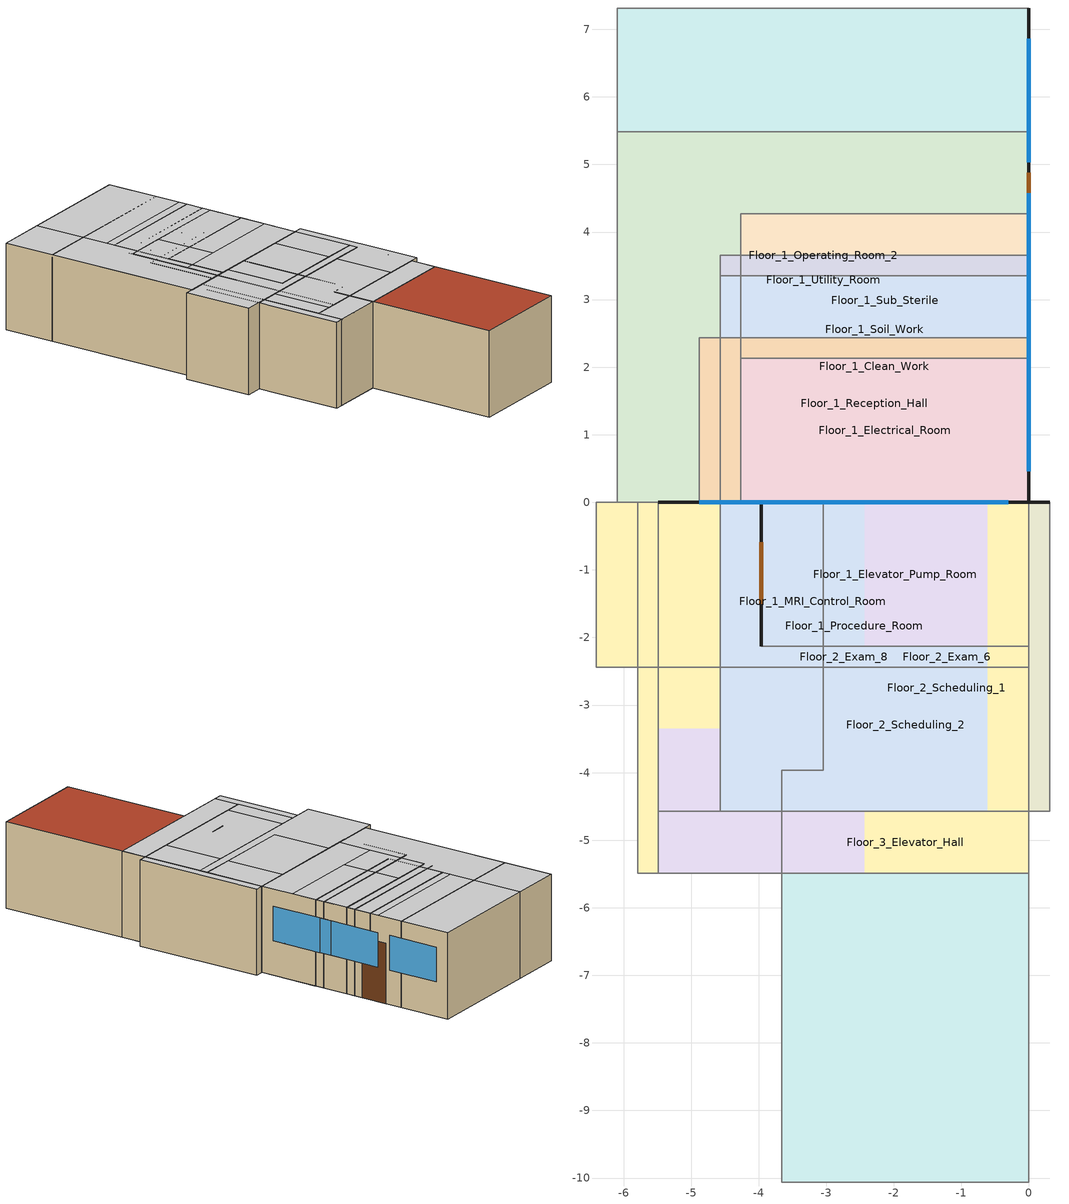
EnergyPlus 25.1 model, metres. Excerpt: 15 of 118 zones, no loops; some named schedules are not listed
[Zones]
Floor_1_Clean_Work
 floor adiabatic (IntFloor): -4.57,0 -4.57,3.35 0,3.35 0,0 z0
 wall to Floor_1_Sterile_Storage (IntWall_MetalFramed): 0,3.35 -4.57,3.35 z0:3.05
 wall to Floor_1_Soil (IntWall_MetalFramed): -4.57,3.35 -4.57,0 z0:3.05
 wall to Floor_1_Sterile_Hall (IntWall_MetalFramed): 0,0 0,3.35 z0:3.05
 wall to Floor_1_Soil_Work (IntWall_MetalFramed): -4.57,0 0,0 z0:3.05
 ceiling to Floor_2_X_Ray (IntFloor Reversed): -4.57,3.35 -4.57,1.22 -3.05,1.22 -3.05,3.35 z3.05
 ceiling to Floor_2_Reception_Hall (IntFloor Reversed): 0,1.22 -4.57,1.22 -4.57,0 0,0 z3.05
Floor_1_Electrical_Room
 floor ground (Floor1ElectricalRoomSlab_Ffactor): 0,2.13 0,0 -4.27,0 -4.27,2.13 z0
 wall outside (ExtWall_MetalFramed_NonRes): 0,0 0,2.13 z0:3.05
 wall to Floor_1_Utility_Janitor (IntWall_MetalFramed): -4.27,2.13 -4.27,0 z0:3.05
 wall to Floor_1_Operating_Room_2 (IntWall_MetalFramed): -4.27,0 0,0 z0:3.05
 wall to Floor_1_Utility_Room (IntWall_MetalFramed): 0,2.13 -4.27,2.13 z0:3.05
 ceiling to Floor_2_Exam_5 (IntFloor Reversed): 0,0 0,2.13 -4.27,2.13 -4.27,0 z3.05
Floor_1_Elevator_Pump_Room
 floor ground (Floor1ElevatorPumpRoomSlab_Ffactor): -3.96,-2.13 -3.96,0 0,0 0,-2.13 z0
 wall outside (ExtWall_MetalFramed_NonRes): 0,0 -3.96,0 -3.96,-2.13 z0:3.05
 wall to Floor_1_Lobby_Toilet (IntWall_MetalFramed): -3.96,-2.13 -1.22,-2.13 z0:3.05
 wall to Floor_1_Lobby (IntWall_MetalFramed): -1.22,-2.13 0,-2.13 0,0 z0:3.05
 door (Swinging Door_con): -3.96,-0.59 -3.96,-1.5 z0:2.13
 ceiling to Floor_2_Janitor (IntFloor Reversed): -3.96,-2.13 -1.22,-2.13 -1.22,0 -3.96,0 z3.05
 ceiling to Floor_2_Work (IntFloor Reversed): 0,0 -1.22,0 -1.22,-2.13 0,-2.13 z3.05
Floor_1_MRI_Control_Room
 floor ground (Floor1MRIControlRoomSlab_Ffactor): -6.4,-2.44 -6.4,0 0,0 0,-2.44 z0
 wall outside (ExtWall_MetalFramed_NonRes): 0,0 -1.52,0 z0:3.05
 wall to Floor_1_MRI_Room (IntWall_MetalFramed): -6.4,-2.44 -0.91,-2.44 z0:3.05
 wall to Floor_1_MRI_Hall (IntWall_MetalFramed): -0.91,-2.44 0,-2.44 0,-1.52 z0:3.05
 wall to Floor_1_Lobby (IntWall_MetalFramed): -6.4,0 -6.4,-2.44 z0:3.05
 wall to NW_Stair (IntWall_MetalFramed): -1.52,0 -6.4,0 z0:3.05
 wall to Floor_1_Dressing_Room (IntWall_MetalFramed): 0,-1.52 0,0 z0:3.05
 door (Swinging Door_con): -0.32,0 -1.24,0 z0:2.13
 ceiling to Floor_2_Work (IntFloor Reversed): -6.4,-2.44 0,-2.44 0,0 -6.4,0 z3.05
Floor_1_Operating_Room_2
 floor ground (Floor1OperatingRoom2Slab_Ffactor): 0,7.32 0,0 -6.1,0 -6.1,7.32 z0
 wall outside (ExtWall_MetalFramed_NonRes): 0,0 0,7.32 z0:3.05
 wall to Floor_1_Utility_Janitor (IntWall_MetalFramed): -4.27,7.32 -6.1,7.32 z0:3.05
 wall to Floor_1_Scrub (IntWall_MetalFramed): -6.1,0 -4.27,0 z0:3.05
 wall to Floor_1_Sterile_Hall (IntWall_MetalFramed): -6.1,7.32 -6.1,0 z0:3.05
 wall to Floor_1_Sub_Sterile (IntWall_MetalFramed): -4.27,0 0,0 z0:3.05
 window (FixedWindow_NonRes): 0,0.46 0,2.29 / 0,5.03 0,6.86 / 0,2.74 0,4.57 z1.22:2.44
 ceiling to Floor_2_Office_Hall (IntFloor Reversed): -6.1,7.32 -6.1,0 -4.27,0 -4.27,7.32 z3.05
 ceiling to Floor_2_Office (IntFloor Reversed): -4.27,4.57 -4.27,0 0,0 0,4.57 z3.05
 ceiling to Floor_2_Utility (IntFloor Reversed): -4.27,7.32 -4.27,4.57 0,4.57 0,7.32 z3.05
Floor_1_Procedure_Room
 floor ground (Floor1ProcedureRoomSlab_Ffactor): -5.49,0 0.3,0 0.3,-4.57 -5.49,-4.57 z0
 wall outside (ExtWall_MetalFramed_NonRes): 0.3,0 -5.49,0 z0:3.05
 wall to Floor_1_MRI_Toilet (IntWall_MetalFramed): -5.49,0 -5.49,-2.74 z0:3.05
 wall to Floor_1_Office (IntWall_MetalFramed): -5.49,-4.57 -2.13,-4.57 z0:3.05
 wall to Floor_1_Locker_Room (IntWall_MetalFramed): 0.3,-4.57 0.3,0 z0:3.05
 wall to Floor_1_MRI_Hall (IntWall_MetalFramed): -5.49,-2.74 -5.49,-4.57 z0:3.05
 wall to Floor_1_Pre_Op_Hall (IntWall_MetalFramed): -2.13,-4.57 0.3,-4.57 z0:3.05
 window (FixedWindow_NonRes): -0.3,0 -2.13,0 / -3.05,0 -4.88,0 z0.91:2.44
 ceiling to Floor_2_Exam_Hall_6 (IntFloor Reversed): 0.3,0 -1.22,0 -1.22,-4.57 0.3,-4.57 z3.05
 ceiling to Floor_2_Exam_9 (IntFloor Reversed): -1.22,0 -4.88,0 -4.88,-4.57 -1.22,-4.57 z3.05
 ceiling to Floor_2_Work (IntFloor Reversed): -5.49,-4.57 -4.88,-4.57 -4.88,0 -5.49,0 z3.05
Floor_1_Reception_Hall
 floor adiabatic (IntFloor): 0,2.44 0,0 -4.88,0 -4.88,2.44 z0
 wall to Floor_1_Reception (IntWall_MetalFramed): -4.88,2.44 -4.88,0 z0:3.05
 wall to Floor_1_Scheduling (IntWall_MetalFramed): -4.88,0 -2.74,0 z0:3.05
 wall to Floor_1_Pre_Op_Hall (IntWall_MetalFramed): 0,0 0,2.44 z0:3.05
 wall to Floor_1_Office (IntWall_MetalFramed): 0,2.44 -4.88,2.44 z0:3.05
 wall to Floor_1_Pre_Op_Room_1 (IntWall_MetalFramed): -2.74,0 0,0 z0:3.05
 ceiling to Floor_2_Reception_Toilet (IntFloor Reversed): -2.74,0 -2.74,2.13 -4.88,2.13 -4.88,0 z3.05
 ceiling to Floor_2_Work_Hall (IntFloor Reversed): -4.88,2.44 -4.88,2.13 0,2.13 0,2.44 z3.05
Floor_1_Soil_Work
 floor adiabatic (IntFloor): 0,3.66 0,0 -4.57,0 -4.57,3.66 z0
 wall to Floor_1_Sterile_Hall (IntWall_MetalFramed): 0,0 0,3.66 z0:3.05
 wall to Floor_1_Nurse_Hall (IntWall_MetalFramed): -4.57,0 0,0 z0:3.05
 wall to Floor_1_Soil (IntWall_MetalFramed): -4.57,3.66 -4.57,2.74 z0:3.05
 wall to Floor_1_Nurse_Toilet (IntWall_MetalFramed): -4.57,2.74 -4.57,0 z0:3.05
 ceiling to Floor_2_Exam_3 (IntFloor Reversed): -4.57,0 -3.96,0 -3.96,3.05 -4.57,3.05 z3.05
 ceiling to Floor_2_Exam_Hall_3 (IntFloor Reversed): -3.96,0 -2.13,0 -2.13,3.05 -3.96,3.05 z3.05
 ceiling to Floor_2_Reception_Hall (IntFloor Reversed): 0,3.05 0,3.66 -4.57,3.66 -4.57,3.05 z3.05
 ceiling to Floor_2_Dictation (IntFloor Reversed): 0,0 0,3.05 -2.13,3.05 -2.13,0 z3.05
Floor_1_Sub_Sterile
 floor ground (Floor1Sub-SterileSlab_Ffactor): -4.27,0 -4.27,4.27 0,4.27 0,0 z0
 wall outside (ExtWall_MetalFramed_NonRes): 0,0 0,4.27 z0:3.05
 wall to Floor_1_Scrub (IntWall_MetalFramed): -4.27,4.27 -4.27,0 z0:3.05
 wall to Floor_1_Operating_Room_1 (IntWall_MetalFramed): -4.27,0 0,0 z0:3.05
 window (FixedWindow_NonRes): 0,0.91 0,3.35 z1.22:2.44
 ceiling to Floor_2_Office (IntFloor Reversed): -4.27,4.27 -4.27,0 0,0 0,4.27 z3.05
Floor_1_Utility_Room
 floor ground (Floor1UtilityRoomSlab_Ffactor): -6.1,0 -6.1,5.49 0,5.49 0,0 z0
 wall outside (ExtWall_MetalFramed_NonRes): 0,0 0,5.49 z0:3.05
 wall to NE_Stair (IntWall_MetalFramed): 0,5.49 -6.1,5.49 z0:3.05
 wall to Floor_1_Utility_Hall (IntWall_MetalFramed): -6.1,5.49 -6.1,2.74 z0:3.05
 wall to Floor_1_Sterile_Hall (IntWall_MetalFramed): -6.1,2.74 -6.1,0 z0:3.05
 wall to Floor_1_Utility_Janitor (IntWall_MetalFramed): -6.1,0 -4.27,0 z0:3.05
 window (FixedWindow_NonRes): 0,0.76 0,2.59 z1.22:2.44
 door (Swinging Door_con): 0,3.96 0,4.88 z0:2.13
 ceiling to Floor_2_Office_Hall (IntFloor Reversed): -4.27,5.49 -6.1,5.49 -6.1,0 -4.27,0 z3.05
 ceiling to Floor_2_Exam_5 (IntFloor Reversed): -4.27,5.49 -4.27,0 0,0 0,5.49 z3.05
Floor_2_Exam_6
 floor to Floor_1_Utility_Hall (IntFloor): 0,-4.57 -2.44,-4.57 -2.44,0 0,0 z0
 floor to Floor_1_Bio_Haz (IntFloor): -2.44,-2.44 -4.57,-2.44 -4.57,0 -2.44,0 z0
 floor to Floor_1_Operating_Room_3 (IntFloor): -4.57,-4.57 -4.57,-3.96 -2.44,-3.96 -2.44,-4.57 z0
 floor to Floor_1_IT_Hall (IntFloor): -4.57,-3.96 -4.57,-2.44 -2.44,-2.44 -2.44,-3.96 z0
 wall outside (ExtWall_MetalFramed_NonRes): 0,0 -4.57,0 z0:3.05
 wall to Floor_2_Storage_2 (IntWall_MetalFramed): -4.57,-4.57 0,-4.57 z0:3.05
 wall to Floor_2_Office_Hall (IntWall_MetalFramed): 0,-4.57 0,-2.13 z0:3.05
 wall to Floor_2_Exam_Hall_4 (IntWall_MetalFramed): -4.57,0 -4.57,-4.57 z0:3.05
 wall to NE_Stair (IntWall_MetalFramed): 0,-2.13 0,0 z0:3.05
 window (FixedWindow_NonRes): -0.91,0 -3.66,0 z0.91:2.44
 ceiling to Floor_3_Lounge (IntFloor Reversed): -4.57,-4.57 0,-4.57 0,0 -4.57,0 z3.05
Floor_2_Exam_8
 floor to Floor_1_Locker_Room (IntFloor): 0,0 0,-4.57 -5.49,-4.57 -5.49,0 z0
 wall outside (ExtWall_MetalFramed_NonRes): 0,0 -5.49,0 z0:3.05
 wall to Floor_2_Exam_Hall_5 (IntWall_MetalFramed): 0,-4.57 0,0 z0:3.05
 wall to Floor_2_Exam_Hall_6 (IntWall_MetalFramed): -5.49,0 -5.49,-4.57 z0:3.05
 wall to Floor_2_Storage_3 (IntWall_MetalFramed): -5.49,-4.57 0,-4.57 z0:3.05
 window (FixedWindow_NonRes): -0.61,0 -2.44,0 / -3.05,0 -4.88,0 z0.91:2.44
 ceiling to Floor_3_Office (IntFloor Reversed): 0,-4.57 0,0 -5.49,0 -5.49,-4.57 z3.05
Floor_2_Scheduling_1
 floor to Floor_1_Sterile_Hall (IntFloor): 0,-5.49 -2.44,-5.49 -2.44,0 0,0 z0
 floor to Floor_1_Clean_Work (IntFloor): -5.49,-5.49 -5.49,-3.35 -2.44,-3.35 -2.44,-5.49 z0
 floor to Floor_1_Sterile_Storage (IntFloor): -2.44,0 -2.44,-3.35 -5.49,-3.35 -5.49,0 z0
 wall to Floor_2_Work_Hall (IntWall_MetalFramed): 0,0 -5.49,0 z0:3.05
 wall to Floor_2_Reception_Hall (IntWall_MetalFramed): -5.49,-5.49 0,-5.49 z0:3.05
 wall to Floor_2_Office_Hall (IntWall_MetalFramed): 0,-5.49 0,0 z0:3.05
 wall to Floor_2_X_Ray (IntWall_MetalFramed): -5.49,0 -5.49,-5.49 z0:3.05
 ceiling to Floor_3_Storage_1 (IntFloor Reversed): 0,-5.49 0,-3.66 -5.49,-3.66 -5.49,-5.49 z3.05
 ceiling to Floor_3_Utility (IntFloor Reversed): -5.49,0 -5.49,-3.66 0,-3.66 0,0 z3.05
Floor_2_Scheduling_2
 floor to Floor_1_Pre_Op_Room_2 (IntFloor): 0,-5.49 -0.61,-5.49 -0.61,0 0,0 z0
 floor to Floor_1_Pre_Op_Room_1 (IntFloor): -5.79,-5.49 -5.79,-2.13 -3.05,-2.13 -3.05,-5.49 z0
 floor to Floor_1_Reception_Hall (IntFloor): -5.79,0 -3.05,0 -3.05,-2.13 -5.79,-2.13 z0
 floor to Floor_1_Pre_Op_Hall (IntFloor): -3.05,0 -0.61,0 -0.61,-5.49 -3.05,-5.49 z0
 wall to Floor_2_Reception_Hall (IntWall_MetalFramed): -5.79,-5.49 0,-5.49 z0:3.05
 wall to Floor_2_Reception_Toilet (IntWall_MetalFramed): -5.79,0 -5.79,-5.49 z0:3.05
 wall to Floor_2_X_Ray (IntWall_MetalFramed): 0,-5.49 0,0 z0:3.05
 wall to Floor_2_Work_Hall (IntWall_MetalFramed): 0,0 -5.79,0 z0:3.05
 ceiling to Floor_3_Undeveloped_1 (IntFloor Reversed): -5.79,-5.49 0,-5.49 0,0 -5.79,0 z3.05
Floor_3_Elevator_Hall
 floor to Floor_2_Work (IntFloor): -3.05,0 0,0 0,-10.06 -3.66,-10.06 -3.66,-3.96 -3.05,-3.96 z0
 wall outside (ExtWall_MetalFramed_NonRes): -1.83,0 -3.05,0 z0:3.05
 wall to NW_Stair (IntWall_MetalFramed): 0,0 -1.83,0 z0:3.05
 wall to NW_Elevator (IntWall_MetalFramed): -3.66,-3.96 -3.66,-10.06 z0:3.05
 wall to Floor_3_Office_Toilet (IntWall_MetalFramed): -3.05,-2.13 -3.05,-3.96 -3.66,-3.96 z0:3.05
 wall to Floor_3_Office_Hall (IntWall_MetalFramed): -3.66,-10.06 0,-10.06 z0:3.05
 wall to Floor_3_Office (IntWall_MetalFramed): 0,-10.06 0,0 z0:3.05
 wall to Floor_3_Janitor (IntWall_MetalFramed): -3.05,0 -3.05,-2.13 z0:3.05
 roof outside (FlatRoof_WoodFramingAndOther_NonRes): -3.05,0 -3.05,-3.96 -3.66,-3.96 -3.66,-10.06 0,-10.06 0,0 z3.05
[Building]
Outpatient: North Axis {deg}=0; Loads Convergence Tolerance Value {W}=0.5; Temperature Convergence Tolerance Value {deltaC}=0.5; Solar Distribution=FullExterior; Maximum Number of Warmup Days=50
[Site:Location]
RED BLUFF: Latitude {deg}=38.58; Longitude {deg}=-121.49; Time Zone {hr}=-8; Elevation {m}=107.5944
[SizingPeriod:DesignDay] Day of Month=21; Day Type=SummerDesignDay; Dry-Bulb Temperature Range Modifier Type=DefaultMultipliers; Humidity Condition Type=WetBulb; Barometric Pressure {Pa}=100043; Wind Speed {m/s}=3.5; Wind Direction {deg}=150; Rain Indicator=No; Snow Indicator=No; Daylight Saving Time Indicator=No; Solar Model Indicator=ASHRAETau
Name | Month | Maximum Dry-Bulb Temperature {C} | Daily Dry-Bulb Temperature Range {deltaC} | Wetbulb or DewPoint at Maximum Dry-Bulb {C} | ASHRAE Clear Sky Optical Depth for Beam Irradiance (taub) | ASHRAE Clear Sky Optical Depth for Diffuse Irradiance (taud)
RED BLUFF  August .4% Condns DB=>MCWB | 8 | 42.2 | 17.3 | 21.1 | 0.337 | 2.494
RED BLUFF  July .4% Condns DB=>MCWB | 7 | 43.3 | 17.1 | 20.9 | 0.354 | 2.452
RED BLUFF  June .4% Condns DB=>MCWB | 6 | 42.4 | 15.3 | 20.3 | 0.349 | 2.478
RED BLUFF  November .4% Condns DB=>MCWB | 11 | 27.2 | 11.2 | 14.3 | 0.31 | 2.553
[Site:WaterMainsTemperature]
Calculation Method=Schedule; Temperature Schedule=WaterMainCZ11
[Material]
Name | Roughness | Thickness {m} | Conductivity {W/m-K} | Density {kg/m3} | Specific Heat {J/kg-K} | Thermal Absorptance | Solar Absorptance | Visible Absorptance
Air - Metal Wall Framing - 16 or 24 in. OC | Smooth | 0.1397 | 1.22017 | 1.28148 | 1004.832 | 0.9 | 0.7 | 0.7
ExtWall_MetalFramed_NonRes Insulation | Smooth | 0.007874 | 0.0230188 | 16.0185 | 1130.436 | 0.9 | 0.7 | 0.7
Gypsum Board - 5/8 in. | MediumRough | 0.016002 | 0.158656 | 640.739 | 1130.436 | 0.9 | 0.7 | 0.8
Metal Standing Seam - 1/16 in. | Smooth | 0.0015875 | 15.363 | 7820.53 | 502.416 | 0.85 | 0.92 | 0.85
Stucco - 7/8 in. | MediumRough | 0.022352 | 0.700948 | 1855.1 | 837.36 | 0.9 | 0.7 | 0.8
Concrete - 140 lb/ft3 - 4 in. | MediumRough | 0.1016 | 1.9514 | 2239.06 | 921.096 | 0.9 | 0.7 | 0.8
Carpet - 3/4 in. | Smooth | 0.01905 | 0.0455183 | 288.332 | 1381.644 | 0.9 | 0.7 | 0.8
Metal Deck - 1/16 in. | MediumRough | 0.0015875 | 45.3452 | 7820.53 | 502.416 | 0.9 | 0.7 | 0.8
Built-up roofing | Rough | 0.0002413 | 0.023072 | 17940.7 | 6.10864e+06 | 0.9 | 0.7 | 0.8
FlatRoof_WoodFramingAndOther_NonRes Insulation | Smooth | 0.063754 | 0.0230188 | 16.0185 | 1130.436 | 0.9 | 0.7 | 0.8
[Material:NoMass]
Opaque Door panel_con: Roughness=MediumRough; Thermal Resistance {m2-K/W}=0.475973; Thermal Absorptance=0.9; Solar Absorptance=0.7; Visible Absorptance=0.7
[WindowMaterial:SimpleGlazingSystem]
FixedWindow_NonRes Material: U-Factor {W/m2-K}=5.8418; Solar Heat Gain Coefficient=0.7252; Visible Transmittance=0.42
[Construction]
FixedWindow_NonRes: FixedWindow_NonRes Material
IntWall_MetalFramed: Gypsum Board - 5/8 in., Air - Metal Wall Framing - 16 or 24 in. OC, Gypsum Board - 5/8 in.
ExtWall_MetalFramed_NonRes: Stucco - 7/8 in., ExtWall_MetalFramed_NonRes Insulation, Air - Metal Wall Framing - 16 or 24 in. OC, Gypsum Board - 5/8 in.
IntFloor: Metal Deck - 1/16 in., Concrete - 140 lb/ft3 - 4 in., Carpet - 3/4 in.
FlatRoof_WoodFramingAndOther_NonRes: Built-up roofing, Metal Standing Seam - 1/16 in., FlatRoof_WoodFramingAndOther_NonRes Insulation, Gypsum Board - 5/8 in.
IntFloor Reversed: Carpet - 3/4 in., Concrete - 140 lb/ft3 - 4 in., Metal Deck - 1/16 in.
Swinging Door_con: Opaque Door panel_con
[Construction:FfactorGroundFloor] F-Factor {W/m-K}=1.26363
Name | Area {m2} | PerimeterExposed {m}
Floor1ElectricalRoomSlab_Ffactor | 9.1045 | 2.1336
Floor1ElevatorPumpRoomSlab_Ffactor | 8.45418 | 6.096
Floor1MRIControlRoomSlab_Ffactor | 15.6077 | 1.524
Floor1OperatingRoom2Slab_Ffactor | 44.5935 | 7.3152
Floor1ProcedureRoomSlab_Ffactor | 26.4774 | 5.7912
Floor1Sub-SterileSlab_Ffactor | 18.209 | 4.2672
Floor1UtilityRoomSlab_Ffactor | 33.4451 | 5.4864
[InternalMass] Construction=IntWall_MetalFramed
Name | Zone or ZoneList | Surface Area {m2}
Floor 1 Clean Work_InternalMass_1 | Floor_1_Clean_Work | 30.658
Floor 1 Electrical Room_InternalMass_1 | Floor_1_Electrical_Room | 18.209
Floor 1 Elevator Pump Room_InternalMass_1 | Floor_1_Elevator_Pump_Room | 16.9084
Floor 1 MRI Control Room_InternalMass_1 | Floor_1_MRI_Control_Room | 31.2154
Floor 1 Operating Room 2_InternalMass_1 | Floor_1_Operating_Room_2 | 89.1869
Floor 1 Procedure Room_InternalMass_1 | Floor_1_Procedure_Room | 52.9547
Floor 1 Reception Hall_InternalMass_1 | Floor_1_Reception_Hall | 23.7832
Floor 1 Soil Work_InternalMass_1 | Floor_1_Soil_Work | 33.4451
Floor 1 Sub-Sterile_InternalMass_1 | Floor_1_Sub_Sterile | 36.418
Floor 1 Utility Room_InternalMass_1 | Floor_1_Utility_Room | 66.8902
Floor 2 Exam 6_InternalMass_1 | Floor_2_Exam_6 | 41.8064
Floor 2 Exam 8_InternalMass_1 | Floor_2_Exam_8 | 50.1676
Floor 2 Scheduling 1_InternalMass_1 | Floor_2_Scheduling_1 | 60.2012
Floor 2 Scheduling 2_InternalMass_1 | Floor_2_Scheduling_2 | 63.5457
Floor 3 Elevator Hall_InternalMass_1 | Floor_3_Elevator_Hall | 68.7482
[Zone] Type=1; Multiplier=1; Ceiling Height {m}=autocalculate; Volume {m3}=autocalculate; Part of Total Floor Area=Yes
Name | Floor Area {m2}
Floor_1_Procedure_Room | 26.4774
Floor_2_Exam_6 | 20.9032
Floor_2_Exam_8 | 25.08381
Floor_1_Clean_Work | 15.329
Floor_1_Soil_Work | 16.72254
Floor_1_Electrical_Room | 9.104494
Floor_1_Elevator_Pump_Room | 8.454173
Floor_1_Reception_Hall | 11.8916
Floor_1_Sub_Sterile | 18.209
Floor_3_Elevator_Hall | 34.37411
Floor_1_MRI_Control_Room | 15.6077
Floor_1_Utility_Room | 33.44508
Floor_2_Scheduling_1 | 30.1006
Floor_2_Scheduling_2 | 31.7728
Floor_1_Operating_Room_2 | 44.59344
[ZoneInfiltration:DesignFlowRate] Design Flow Rate Calculation Method=Flow/ExteriorWallArea; Flow Rate per Exterior Surface Area {m3/s-m2}=0.00173228; Constant Term Coefficient=1; Temperature Term Coefficient=0; Velocity Term Coefficient=0.224052; Velocity Squared Term Coefficient=0; Density Basis=Outdoor
Name | Zone or ZoneList or Space or SpaceList | Schedule
Infil_Floor_1_Procedure_Room | Floor_1_Procedure_Room | OutpatientHealthInfiltration
Infil_Floor_2_Exam_6 | Floor_2_Exam_6 | OutpatientHealthInfiltration
Infil_Floor_2_Exam_8 | Floor_2_Exam_8 | OutpatientHealthInfiltration
Infil_Floor_1_Clean_Work | Floor_1_Clean_Work | OutpatientHealthInfiltration
Infil_Floor_1_Soil_Work | Floor_1_Soil_Work | OutpatientHealthInfiltration
Infil_Floor_1_Electrical_Room | Floor_1_Electrical_Room | OutpatientHealthInfiltration
Infil_Floor_1_Elevator_Pump_Room | Floor_1_Elevator_Pump_Room | OutpatientHealthInfiltration
Infil_Floor_1_Reception_Hall | Floor_1_Reception_Hall | OutpatientHealthInfiltration
Infil_Floor_1_Sub_Sterile | Floor_1_Sub_Sterile | OutpatientHealthInfiltration
Infil_Floor_3_Elevator_Hall | Floor_3_Elevator_Hall | OutpatientHealthInfiltration
Infil_Floor_1_MRI_Control_Room | Floor_1_MRI_Control_Room | OutpatientHealthInfiltration
Infil_Floor_1_Utility_Room | Floor_1_Utility_Room | OutpatientHealthInfiltration
Infil_Floor_2_Scheduling_1 | Floor_2_Scheduling_1 | OutpatientOfficeInfiltration
Infil_Floor_2_Scheduling_2 | Floor_2_Scheduling_2 | OutpatientOfficeInfiltration
Infil_Floor_1_Operating_Room_2 | Floor_1_Operating_Room_2 | OutpatientHealthInfiltration
[Exterior:Lights] Control Option=AstronomicalClock
Name | Schedule | Design Level {W}
ExtLights_Motion_Outpatient | OutpatientExtLightingMotionCtrl | 1841.885
ExtLights_NonMotion_Outpatient | OutpatientExtLightingNonMotionCtrl | 1030.665
[Exterior:FuelEquipment]
Elevator_Outpatient: Fuel Use Type=Electricity; Schedule=OutpatientElevator; Design Level {W}=13860.78
[Schedule:Week:Daily]
OutpatientHealthInfiltrationWk: OutpatientHealthInfiltrationSun, OutpatientHealthInfiltrationWD, OutpatientHealthInfiltrationWD, OutpatientHealthInfiltrationWD, OutpatientHealthInfiltrationWD, OutpatientHealthInfiltrationWD, OutpatientHealthInfiltrationSat, OutpatientHealthInfiltrationSun, OutpatientHealthInfiltrationWD, OutpatientHealthInfiltrationWD, OutpatientHealthInfiltrationSun, OutpatientHealthInfiltrationSun
OutpatientOfficeInfiltrationWk: OutpatientOfficeInfiltrationSun, OutpatientOfficeInfiltrationWD, OutpatientOfficeInfiltrationWD, OutpatientOfficeInfiltrationWD, OutpatientOfficeInfiltrationWD, OutpatientOfficeInfiltrationWD, OutpatientOfficeInfiltrationSat, OutpatientOfficeInfiltrationSun, OutpatientOfficeInfiltrationWD, OutpatientOfficeInfiltrationWD, OutpatientOfficeInfiltrationSun, OutpatientOfficeInfiltrationSun
[Schedule:Year]
OutpatientElevator: OutpatientElevatorWk, 1, 1, 12, 31
OutpatientExtLightingMotionCtrl: OutpatientExtLightingMotionCtrlWk, 1, 1, 12, 31
OutpatientExtLightingNonMotionCtrl: OutpatientExtLightingNonMotionCtrlWk, 1, 1, 12, 31
OutpatientHealthInfiltration: OutpatientHealthInfiltrationWk, 1, 1, 12, 31
OutpatientOfficeInfiltration: OutpatientOfficeInfiltrationWk, 1, 1, 12, 31
[Schedule:Compact]
WaterMainCZ11: Through: 1/31, For: AllDays, Until: 24:00, 10.89, Through: 2/28, For: AllDays, Until: 24:00, 10.28, Through: 3/31, For: AllDays, Until: 24:00, 11.28, Through: 4/30, For: AllDays, Until: 24:00, 12.28, Through: 5/31, For: AllDays, Until: 24:00, 12.56, Through: 6/30, For: AllDays, Until: 24:00, 14.5, Through: 7/31, For: AllDays, Until: 24:00, 17.11, Through: 8/31, For: AllDays, Until: 24:00, 18, Through: 9/30, For: AllDays, Until: 24:00, 17.39, Through: 10/31, For: AllDays, Until: 24:00, 16.33, Through: 11/30, For: AllDays, Until: 24:00, 14, Through: 12/31, For: AllDays, Until: 24:00, 11.78
